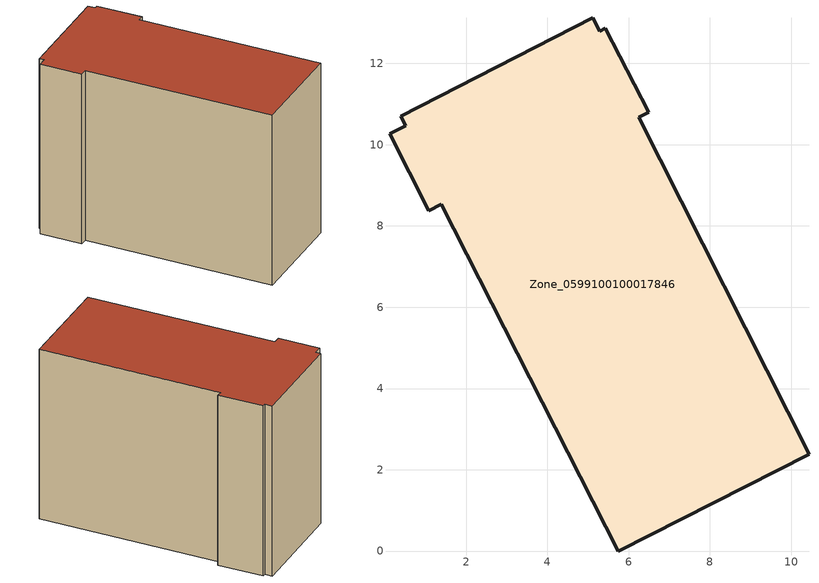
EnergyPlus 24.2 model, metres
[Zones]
Zone_0599100100017846
 floor ground (C_G): 10.44,2.38 5.75,0 1.39,8.53 1.08,8.37 0.12,10.27 0.51,10.47 0.39,10.7 5.12,13.12 5.29,12.79 5.43,12.86 6.49,10.8 6.24,10.67 z3.42
 wall outside (C_F): 5.75,0 10.44,2.38 6.24,10.67 6.49,10.8 5.43,12.86 5.29,12.79 5.12,13.12 0.39,10.7 0.51,10.47 0.12,10.27 1.08,8.37 1.39,8.53 5.75,0 z3.42:12.53
 roof outside (C_R): 6.49,10.8 5.43,12.86 5.29,12.79 5.12,13.12 0.39,10.7 0.51,10.47 0.12,10.27 1.08,8.37 1.39,8.53 5.75,0 10.44,2.38 6.24,10.67 z12.53
[BUILDING]
Pand.0599100100017846: North Axis=0; Terrain=City; Loads Convergence Tolerance Value=0.04; Temperature Convergence Tolerance Value=0.4; Solar Distribution=FullExterior; Maximum Number of Warmup Days=25; Minimum Number of Warmup Days=1
[Site:Location]
Rotterdam.The.Hague.AP_ZH_NLD Design_Conditions: Latitude=51.96; Longitude=4.45; Time Zone=1; Elevation=-4.5
[SITE:GROUNDTEMPERATURE:BUILDINGSURFACE]
18, 18, 18, 18, 18, 18, 18, 18, 18, 18, 18, 18
[MATERIAL] Thermal Absorptance=0.9; Solar Absorptance=0.7; Visible Absorptance=0.7
Name | Roughness | Thickness | Conductivity | Density | Specific Heat
G.TI.2015-2018 | MediumSmooth | 0.15 | 0.0428571 | 540 | 1210
F.TI.2015-2018 | Rough | 0.3 | 0.0666667 | 1920 | 840
R.TI.2015-2018 | MediumRough | 0.2 | 0.0333333 | 1500 | 1000
[CONSTRUCTION]
C_G: G.TI.2015-2018
C_F: F.TI.2015-2018
C_R: R.TI.2015-2018
[ZONE]
Zone_0599100100017846: Type=1; Multiplier=1; Ceiling Height=Autocalculate; Volume=Autocalculate; Floor Area=autocalculate; Part of Total Floor Area=Yes
[ZONEINFILTRATION:DESIGNFLOWRATE]
Infil_Zone_0599100100017846: Zone or ZoneList or Space or SpaceList=Zone_0599100100017846; Schedule=AlwaysOn; Design Flow Rate Calculation Method=Flow/Area; Flow Rate per Floor Area=0.0015; Constant Term Coefficient=1; Temperature Term Coefficient=0; Velocity Term Coefficient=0; Velocity Squared Term Coefficient=0
[HVACTEMPLATE:ZONE:IDEALLOADSAIRSYSTEM]
Zone_0599100100017846: Maximum Heating Supply Air Temperature=50; Minimum Cooling Supply Air Temperature=13; Maximum Heating Supply Air Humidity Ratio=0.0156; Minimum Cooling Supply Air Humidity Ratio=0.0077; Heating Limit=NoLimit; Cooling Limit=NoLimit; Dehumidification Control Type=ConstantSensibleHeatRatio; Cooling Sensible Heat Ratio=0.7; Dehumidification Setpoint=60; Humidification Control Type=None; Humidification Setpoint=30; Outdoor Air Method=None; Outdoor Air Flow Rate per Person=0.00944; Outdoor Air Flow Rate per Zone Floor Area=0; Outdoor Air Flow Rate per Zone=0; Demand Controlled Ventilation Type=None; Outdoor Air Economizer Type=NoEconomizer; Heat Recovery Type=None; Sensible Heat Recovery Effectiveness=0.7; Latent Heat Recovery Effectiveness=0.65
[ZONECONTROL:THERMOSTAT]
ThermostatControl_Zone_0599100100017846: Zone or ZoneList=Zone_0599100100017846; Control Type Schedule=DualSetpointControlType; Control 1=Thermostat_Zone_0599100100017846; Temperature Difference Between Cutout And Setpoint=0
[THERMOSTATSETPOINT:DUALSETPOINT]
Thermostat_Zone_0599100100017846: Heating Setpoint Temperature Schedule=HeatingSetpoint_Zone_0599100100017846; Cooling Setpoint Temperature Schedule=CoolingSetpoint_Zone_0599100100017846
[SCHEDULE:COMPACT]
HeatingSetpoint_Zone_0599100100017846: Through: 12/31, For: AllDays, Until: 24:00, 21
CoolingSetpoint_Zone_0599100100017846: Through: 12/31, For: AllDays, Until: 24:00, 24
DualSetpointControlType: Through: 12/31, For: AllDays, Until: 24:00, 4
AlwaysOn: Through: 12/31, For: AllDays, Until: 24:00, 1
